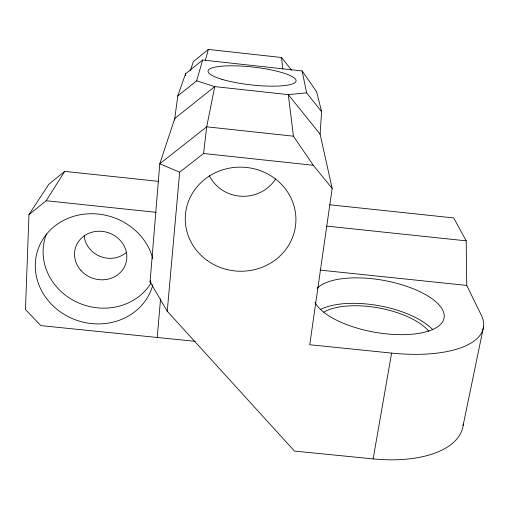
<?xml version="1.0" encoding="UTF-8"?>
<svg xmlns="http://www.w3.org/2000/svg" width="509" height="509" viewBox="0 0 509 509"><rect width="100%" height="100%" fill="white"/><g stroke="black" fill="none" stroke-linecap="round" stroke-linejoin="round"><path stroke-width="0.76" d="M185.486 75.351L185.518 73.843L202.652 60.005L302.136 70.942L316.662 91.805L321.586 111.643L320.11 134.198L332.167 188.451L309.746 344.733L391.606 353.093A105.649 42.088 10.2 0 0 481.329 315.211L466.753 285.415L466.199 240.846L453.704 217.941L329.635 204.764M158.522 181.363L64.719 171.387L48.883 184.175L28.968 214.588L25.45 309.574L40.847 325.614L195.112 341.335M463.273 424.067A101.864 49.939 11.3 0 1 373.142 458.895L294.488 451.101L167.251 311.234L150.072 281.98L159.762 163.803L174.784 118.476L177.756 95.991L185.518 73.843L185.378 75.383M174.644 120.06L174.784 118.476L214.753 86.606L288.31 94.636L306.59 92.835L321.586 111.643M157.23 337.473L160.57 298.802M167.251 311.234L179.658 172.182L203.562 153.508L313.289 165.279L332.167 188.451M203.562 153.508L206.705 126.817L214.753 86.606L196.646 80.816L177.756 95.991M373.142 458.895L391.606 353.093M463.107 425.53L483.55 326.695M150.072 281.98L150.467 280.459M205.413 60.157L208.359 49.43L281.534 57.498L291.606 70.153M196.646 80.816L202.652 60.005M190.423 70.414L193.369 61.557L208.359 49.43M28.968 214.588L46.211 200.737L64.719 171.387M275.681 178.945C259.533 203.339 222.745 201.819 209.263 175.624M319.957 270.101L466.753 285.415M326.772 226.123L466.199 240.846M46.211 200.737L156.078 212.323M313.289 165.279L293.426 136.183L206.705 126.817L159.762 163.803L179.658 172.182M320.11 134.198L288.31 94.636L293.426 136.183M302.136 70.942L306.59 92.835M281.534 57.498L282.826 69.071M317.19 288.266A66.208 26.303 10.2 0 1 419.868 291.657A66.208 26.303 10.2 0 1 413.047 334.12A66.208 26.303 10.2 0 1 314.963 302.149M320.772 309.287A65.559 27.69 10.4 0 1 379.294 305.769A65.559 27.69 10.4 0 1 432.898 329.826M323.826 312.112A59.578 25.157 10.4 0 1 378.798 307.958A59.578 25.157 10.4 0 1 428.858 331.346M126.417 252.394A24.998 22.988 18.6 0 1 100.305 256.472A24.998 22.988 18.6 0 1 84.189 235.782M152.891 284.671A60.113 54.571 17.5 0 1 61.207 312.475A60.113 54.571 17.5 0 1 60.985 221.841A60.113 54.571 17.5 0 1 152.834 258.693M151.237 282.686A58.013 52.955 17.9 0 1 77.101 302.244A58.013 52.955 17.9 0 1 46.504 233.924M207.227 260.513A55.335 52.039 3 0 0 295.5 225.951A55.335 52.039 3 0 0 219.048 171.119A55.335 52.039 3 0 0 207.227 260.513M221.981 79.334A44.289 8.965 6.4 0 0 294.915 82.674A44.289 8.965 6.4 0 0 239.211 65.979A44.289 8.965 6.4 0 0 221.981 79.334M80.982 270.514A26.366 24.063 17.9 0 0 125.43 264.585A26.366 24.063 17.9 0 0 95.603 231.48A26.366 24.063 17.9 0 0 80.982 270.514"/></g></svg>
